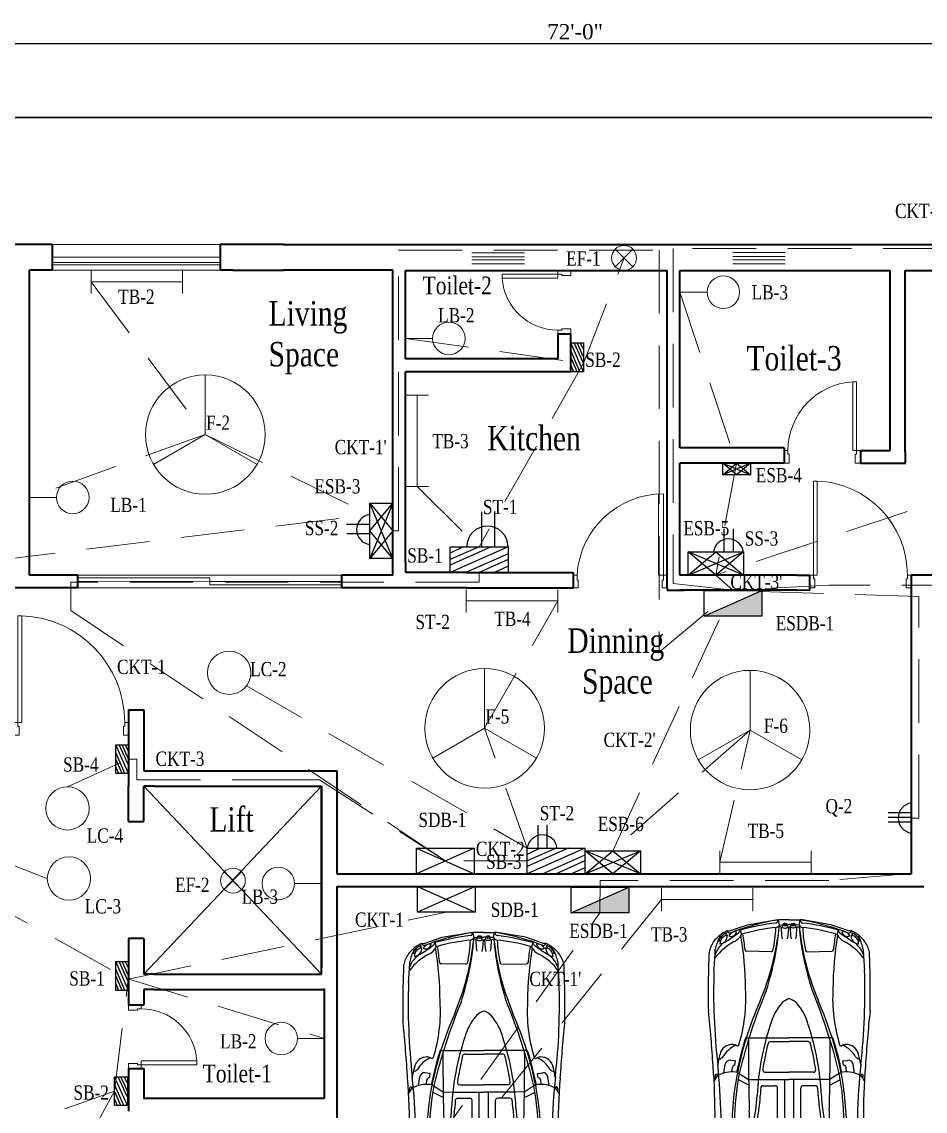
# Model space of a CAD drawing. Header units: inches. Extents: x -13742749 to 88736, y -40897 to 32194776.
# Drawn here: x 91.5 to 447, y 26277369.8 to 26277798.3 of the extents above; entities that cross this region are included whole.
import ezdxf

# ---------------------------------------------------------------- set-up
doc = ezdxf.new("R2010")
doc.units = ezdxf.units.IN
doc.header["$LTSCALE"] = 10
doc.header["$MEASUREMENT"] = 0
doc.linetypes.add('ACAD_ISO04W100', pattern=[30, 24, -3, 0, -3])
doc.linetypes.add('HIDDEN', pattern=[0.375, 0.25, -0.125])
doc.layers.get('0').update_dxf_attribs({"color": 123})
for name, color, linetype, lineweight in [('Column', 7, 'Continuous', 35), ('Conduit (Mine)', 230, 'HIDDEN', 13), ('Conduit Generator (mine)', 134, 'HIDDEN', 13), ('DIM', 4, 'Continuous', 0), ('DOOR', 41, 'Continuous', 9), ('Fan (mine)', 210, 'Continuous', 13), ('Light (mine)', 80, 'Continuous', 13), ('Text_My', 7, 'Continuous', 13), ('Text_SUBD', 7, 'Continuous', 13), ('VOID', 8, 'Continuous', 9), ('Wall', 7, 'Continuous', 35), ('WIN', 4, 'Continuous', 13), ('WIN-1', 8, 'Continuous', 13), ('WIN1', 8, 'Continuous', 9)]:
    doc.layers.add(name, color=color, linetype=linetype, lineweight=lineweight)
for name, color, linetype in [('line grapich', 10, 'Continuous'), ('Switchboard & Socket (Mine)', 4, 'Continuous'), ('Switchboard and Socket (mine)', 41, 'Continuous')]:
    doc.layers.add(name, color=color, linetype=linetype)
doc.layers.add('Site', color=7, linetype='ACAD_ISO04W100', lineweight=30, true_color=0x004961)
doc.layers.get('0').off()
doc.styles.get("Standard").update_dxf_attribs({"font": 'times.ttf', "width": 0.8})
doc.styles.add('STYLE3', font='times.ttf')
doc.dimstyles.new('1_8', dxfattribs={"dimtxt": 6, "dimasz": 4, "dimexe": 0.18, "dimexo": 0.0625, "dimgap": 0.125, "dimtad": 0, "dimdec": 4, "dimrnd": 0.125, "dimzin": 3, "dimdsep": 46, "dimlunit": 4, "dimtxsty": 'STYLE3', "dimblk": 'D', "dimcen": 4, "dimse1": 1, "dimse2": 1, "dimclrt": 7, "dimadec": 0, "dimazin": 0, "dimtfac": 1, "dimtdec": 4, "dimtix": 1, "dimtmove": 0, "dimatfit": 3, "dimldrblk": 'OPEN90', "dimfxl": 1, "dimtvp": 0.75, "dimtolj": 1, "dimtzin": 0, "dimarcsym": 0})

# ---------------------------------------------------------------- blocks, each defined once
blk = doc.blocks.new('D')
at = {"layer": 'DIM'}
for q in [(0, 1.125), (-1.125, 0), (1.125, 0), (0, -1.125)]:
    blk.add_line((0, 0), q, dxfattribs=at)
at = {"layer": 'DIM', "color": 6, "const_width": 0.375}
blk.add_lwpolyline([(-0.1875, 0, 1), (0.1875, 0, 1)], format="xyb", close=True, dxfattribs=at)
blk = doc.blocks.new('*D443')
at = {"layer": 'DIM', "color": 0, "linetype": 'ByBlock', "lineweight": -2}
blk.add_line((-118.79, 26277789.81), (737.21, 26277789.81), dxfattribs=at)
at = {"layer": 'DIM', "color": 0, "linetype": 'ByBlock', "lineweight": -2, "xscale": 4, "yscale": 4, "zscale": 4, "rotation": 180}
blk.add_blockref('D', (-122.79, 26277789.81), dxfattribs=at)
at = {"layer": 'DIM', "color": 0, "linetype": 'ByBlock', "lineweight": -2, "xscale": 4, "yscale": 4, "zscale": 4}
blk.add_blockref('D', (741.21, 26277789.81), dxfattribs=at)
at = {"layer": 'DIM', "color": 7, "linetype": 'ByBlock', "insert": (309.21, 26277794.4), "char_height": 6, "attachment_point": 5, "style": 'STYLE3'}
blk.add_mtext('\\A1;72\'-0"', dxfattribs=at)
blk = doc.blocks.new('_Open90')
at = {"layer": 'DIM', "color": 0, "lineweight": -2}
for p, q in [((0, 0), (-1, 0)), ((-0.5, 0.5), (0, 0)), ((0, 0), (-0.5, -0.5))]:
    blk.add_line(p, q, dxfattribs=at)
blk = doc.blocks.new('D-30')
for points in [[(5, 30), (0, 30), (0, 28), (3.5, 28), (3.5, 28.5), (5, 28.5)], [(5, 0), (0, 0), (0, 2), (3.5, 2), (3.5, 1.5), (5, 1.5)], [(31.97, 1.5), (31.97, 3), (5, 3), (5, 1.5)]]:
    blk.add_lwpolyline(points, close=True)
blk.add_arc((4.99, 1.48), 27.02, 3.2261, 89.9826)
blk = doc.blocks.new('D-40')
for points in [[(-5, 0), (0, 0), (0, -2), (-3.5, -2), (-3.5, -1.5), (-5, -1.5)], [(-41.97, -1.5), (-41.97, -3), (-5, -3), (-5, -1.5)], [(-5, -40), (0, -40), (0, -38), (-3.5, -38), (-3.5, -38.5), (-5, -38.5)]]:
    blk.add_lwpolyline(points, close=True)
blk.add_arc((-5, -1.5), 37, 182.3234, 270)
blk = doc.blocks.new('D-S')
at = {"layer": 'DOOR', "linetype": 'Continuous'}
for p, q in [((1.5, 5), (1.5, 37)), ((3.5, 36.93), (3.5, 5)), ((3.5, 5), (1.5, 5))]:
    blk.add_line(p, q, dxfattribs=at)
at = {"layer": 'DOOR'}
for points in [[(2, 3), (2, 0), (0, 0), (0, 5), (1.5, 5), (1.5, 3)], [(35, 3), (35, 0), (37, 0), (37, 5), (35.5, 5), (35.5, 3)]]:
    blk.add_lwpolyline(points, close=True, dxfattribs=at)
blk.add_arc((1.46, 2.89), 34.11, 3.5436, 89.9278, dxfattribs=at)
blk = doc.blocks.new('D-25')
for points in [[(5, 25), (0, 25), (0, 23), (3.5, 23), (3.5, 23.5), (5, 23.5)], [(5, 0), (0, 0), (0, 2), (3.5, 2), (3.5, 1.5), (5, 1.5)], [(26.95, 1.5), (26.95, 3), (5, 3), (5, 1.5)]]:
    blk.add_lwpolyline(points, close=True)
blk.add_arc((5, 1.5), 22, 3.9096, 90)
blk = doc.blocks.new('D-45')
for points in [[(-1.5, 46.97), (-3, 46.97), (-3, 5), (-1.5, 5)], [(-45, 5), (-45, 0), (-43, 0), (-43, 3.5), (-43.5, 3.5), (-43.5, 5)], [(0, 5), (0, 0), (-2, 0), (-2, 3.5), (-1.5, 3.5), (-1.5, 5)]]:
    blk.add_lwpolyline(points, close=True)
blk.add_arc((-1.5, 5), 42, 92.0467, 180)
blk = doc.blocks.new('Bulb')
at = {"layer": 'Light (mine)', "linetype": 'Continuous'}
blk.add_line((-9.96, -5.31), (-20.64, -5.31), dxfattribs=at)
blk.add_circle((-3.57, -5.31), 6.4, dxfattribs=at)
blk = doc.blocks.new('Tube Light')
at = {"layer": 'Light (mine)', "linetype": 'Continuous'}
for p, q in [((-36, 4.54), (-36, -4.54)), ((0, 4.54), (0, -4.54)), ((0, 0), (-36, 0))]:
    blk.add_line(p, q, dxfattribs=at)
blk = doc.blocks.new('Ceiling light')
at = {"layer": 'Light (mine)', "linetype": 'ByBlock'}
blk.add_circle((0, 8.53), 8.53, dxfattribs=at)
blk = doc.blocks.new('Ceiling Fan Small')
at = {"layer": 'Fan (mine)', "linetype": 'ByBlock', "ltscale": 10}
for p in [(7040.4, -35394.14), (7020.04, -35429.39), (7060.75, -35429.39)]:
    blk.add_line(p, (7040.4, -35417.64), dxfattribs=at)
blk.add_circle((7040.4, -35417.64), 23.5, dxfattribs=at)
blk.add_circle((7040.4, -35417.64), 23.5, dxfattribs=at)
blk.add_circle((7040.4, -35417.64), 23.5, dxfattribs=at)
blk = doc.blocks.new('Exhaust_Fan_new')
at = {"layer": 'Fan (mine)', "linetype": 'ByBlock', "ltscale": 10}
for p, q in [((-3.46, 3.46), (3.46, -3.46)), ((3.46, 3.46), (-3.46, -3.46))]:
    blk.add_line(p, q, dxfattribs=at)
blk.add_circle((0, 0), 4.9, dxfattribs=at)
blk = doc.blocks.new('2 Pin')
at = {"layer": 'Switchboard and Socket (mine)', "linetype": 'Continuous', "ltscale": 10}
for p, q in [((-7.33, 0), (-7.33, 18.1)), ((0, 0), (0, 18.2)), ((-15.79, 0), (7.81, 0))]:
    blk.add_line(p, q, dxfattribs=at)
blk.add_arc((-3.99, -1.56), 11.9, 7.53177, 172.46823, dxfattribs=at)
blk = doc.blocks.new('switch board')
at = {"layer": 'Switchboard and Socket (mine)', "linetype": 'Continuous'}
for p, q in [((-16.63, -10.09), (6.09, 0)), ((-16.63, -5.05), (-5.27, 0)), ((-16.63, -7.26), (0, 0)), ((-16.63, -2.38), (-11.29, 0)), ((-10.02, -10.09), (6.09, -2.84)), ((-5.27, -10.09), (6.09, -5.05)), ((0.97, -10.09), (6.09, -7.56))]:
    blk.add_line(p, q, dxfattribs=at)
blk.add_lwpolyline([(-16.63, 0), (6.09, 0), (6.09, -10.09), (-16.63, -10.09)], close=True, dxfattribs=at)
blk = doc.blocks.new('Emergency')
at = {"layer": 'Switchboard and Socket (mine)', "linetype": 'Continuous', "ltscale": 10}
for p, q in [((-10.9, 0), (0, 9.07)), ((0, 0), (-10.9, 9.07)), ((-10.9, 0), (10.9, 9.07)), ((10.9, 0), (-10.9, 9.07)), ((0, 9.07), (10.9, 0)), ((10.9, 9.07), (0, 0))]:
    blk.add_line(p, q, dxfattribs=at)
blk.add_lwpolyline([(-10.9, 9.07), (10.9, 9.07), (10.9, 0), (-10.9, 0)], close=True, dxfattribs=at)
blk = doc.blocks.new('Car BT')
at = {"layer": 'line grapich'}
h = blk.add_hatch(color=256, dxfattribs=at)
h.paths.add_polyline_path([(-156.3, 91.8, 0.56433), (-156, 90.1, 0.262145), (-126.2, 93.9, 0.56433), (-126.3, 95.6, 0.295)])
h.paths.add_polyline_path([(-146.6, 96.1, 0.068588), (-148.8, 95.5, -0.2261), (-148.8, 90.1, -0.704878), (-148.7, 95.3, 0.010276), (-148.8, 95.5, -0.080407), (-146.2, 96.1, 0.002026)], flags=16)
h.paths.add_polyline_path([(-161.3, 80, 0.617464), (-161.1, 78.2, 0.229508), (-130.5, 80.6, 0.617464), (-130.6, 82.3, 0.243521)])
h.paths.add_polyline_path([(-152.4, 83.4, 0.068588), (-154.6, 82.9, -0.2261), (-154.5, 77.4, -0.704878), (-154.4, 82.7, 0.010276), (-154.6, 82.9, -0.080407), (-152, 83.5, 0.002026)], flags=16)
h = blk.add_hatch(color=256, dxfattribs=at)
h.paths.add_polyline_path([(-126.3, -64.7, 0.56433), (-126.2, -63, 0.262145), (-156, -59.2, 0.56433), (-156.3, -60.9, 0.294999)])
h.paths.add_polyline_path([(-146.2, -65.2, -0.080407), (-148.8, -64.6, 0.010276), (-148.7, -64.3, -0.704878), (-148.8, -59.1, -0.2261), (-148.8, -64.6, 0.068588), (-146.6, -65.1, 0.002026)], flags=16)
h.paths.add_polyline_path([(-130.6, -51.4, 0.617463), (-130.5, -49.6, 0.229508), (-161.1, -47.3, 0.617464), (-161.3, -49.1, 0.243521)])
h.paths.add_polyline_path([(-152, -52.5, -0.080407), (-154.6, -52, 0.010276), (-154.4, -51.7, -0.704878), (-154.5, -46.5, -0.2261), (-154.6, -52, 0.068588), (-152.4, -52.5, 0.002026)], flags=16)
for p, q in [((-68.4, 112.2), (-59.3, 105.4)), ((-51.2, 107.6), (-53.1, 111.9)), ((-137.9, 91.1), (-137.8, 96.1)), ((68, 102.9), (68.4, 104.3)), ((69.8, 97.8), (80.9, 96.1)), ((-143.6, 78.5), (-143.5, 83.5)), ((71.3, 87.7), (77, 87.1)), ((80, 84), (79.5, 85.2)), ((80.2, 83.8), (84.8, 83)), ((85.2, 83.2), (85.9, 89.5)), ((114.1, 69.2), (114.1, 15.5)), ((222.6, 38), (223.2, 69.2)), ((249.8, 77.1), (244.3, 75.6)), ((245.1, 73.7), (244.3, 75.6)), ((-147.8, 57.1), (-142.2, 57)), ((-142.9, 65.9), (-139.2, 63.3)), ((-137.7, 65.4), (-133.4, 68.5)), ((-149.2, 54.5), (-144.3, 53.2)), ((-0.9, 54.4), (-0.9, 33.1)), ((54, 48.4), (54, 33.1)), ((70.9, 45.8), (70.9, 15.5)), ((2.1, 30.1), (51, 30.1)), ((109.5, 39.2), (109.5, 15.5)), ((256.1, 27.8), (262.6, 29.2)), ((256.1, 27.8), (256.4, 23.1)), ((262.6, 15.5), (262.6, 29.2)), ((-110.1, 19.3), (-107.2, 21.2)), ((-97.1, 15.5), (-97.6, 17.1)), ((-97.1, 15.5), (-97.6, 13.9)), ((-17.8, 21.2), (61.6, 21.2)), ((70.9, -14.9), (70.9, 15.5)), ((109.5, -8.3), (109.5, 15.5)), ((114.1, -38.2), (114.1, 15.5)), ((253.4, 17.4), (253.5, 15.5)), ((253.4, 13.5), (253.5, 15.5)), ((256.1, 23.2), (257.8, 23.1)), ((256.1, 18.1), (257.7, 18.3)), ((256.7, 18.2), (256.9, 15.5)), ((256.7, 12.7), (256.9, 15.5)), ((262.6, 15.5), (262.6, 1.8)), ((-110.1, 11.6), (-107.2, 9.7)), ((-17.8, 9.7), (61.6, 9.7)), ((2.1, 0.9), (51, 0.9)), ((256.1, 12.8), (257.7, 12.6)), ((256.1, 7.8), (257.8, 7.9)), ((256.1, 3.1), (256.4, 7.8)), ((256.1, 3.1), (262.6, 1.8)), ((-0.9, -23.4), (-0.9, -2.1)), ((54, -17.4), (54, -2.1)), ((222.6, -7.1), (223.2, -38.2)), ((-149.2, -23.6), (-144.3, -22.2)), ((-147.8, -26.2), (-142.2, -26.1)), ((-142.9, -34.9), (-139.2, -32.3)), ((-137.7, -34.4), (-133.4, -37.6)), ((-143.6, -47.6), (-143.5, -52.5)), ((80, -53.1), (79.5, -54.2)), ((80.2, -52.9), (84.8, -52)), ((85.2, -52.3), (85.9, -58.5)), ((245.1, -42.8), (244.3, -44.7)), ((249.8, -46.1), (244.3, -44.7)), ((-137.9, -60.2), (-137.8, -65.2)), ((69.8, -66.9), (80.9, -65.2)), ((71.3, -56.7), (77, -56.2)), ((-68.4, -81.3), (-59.3, -74.5)), ((-51.2, -76.7), (-53.1, -80.9)), ((68, -72), (68.4, -73.4))]:
    blk.add_line(p, q, dxfattribs=at)
for points in [[(63, 108.4), (65.4, 108.6), (66.5, 108.5), (67.1, 108.4), (67.7, 108.2), (68, 108), (68.2, 107.6), (68.3, 107.3), (68.3, 107), (68.3, 106.7), (68.2, 106.4), (68, 106.3), (67.7, 106.2), (66.3, 106.2)], [(248.9, 93.8), (248.9, 90.5), (256.6, 67.9), (262.7, 32.3), (262.6, 29.2)], [(54.8, 66.5), (61.7, 80.2)], [(253.1, 25.2), (253.9, 25.9), (254.1, 28), (254.9, 28.8)], [(-119.7, 15.5), (-119.7, 20.1), (-115.2, 20.1), (-115.2, 15.5)], [(-119.7, 15.5), (-119.7, 10.9), (-115.2, 10.9), (-115.2, 15.5)], [(253.3, 24.1), (256.2, 23.4)], [(253.4, 17.4), (256.3, 17.9)], [(248.9, -62.8), (248.9, -59.6), (256.6, -37), (262.7, -1.4), (262.6, 1.8)], [(253.1, 5.7), (253.9, 5), (254.1, 2.9), (254.9, 2.1)], [(253.3, 6.9), (256.2, 7.5)], [(253.4, 13.5), (256.3, 13.1)], [(54.8, -35.6), (61.7, -49.2)], [(63, -77.5), (65.4, -77.6), (66.5, -77.6), (67.1, -77.5), (67.7, -77.3), (68, -77), (68.2, -76.7), (68.3, -76.4), (68.3, -76), (68.3, -75.8), (68.2, -75.5), (68, -75.4), (67.7, -75.3), (66.3, -75.3)]]:
    blk.add_lwpolyline(points, dxfattribs=at)
for points in [[(-54.1, 80.8), (-51.4, 79.3, -0.27334), (-49.8, 76.7), (-49.8, 75.8)], [(70.7, 80.7), (69.4, 78.5), (62.1, 67.1, 0.141454), (61.8, 66.1), (61.7, 52.7), (61.6, 15.5)], [(70.7, -49.8), (69.4, -47.5), (62.1, -36.2, -0.141454), (61.8, -35.1), (61.7, -21.8), (61.6, 15.5)], [(239, 23.8), (243.2, 24.7), (253.1, 25.2), (253.3, 24.1), (252.7, 22.7, 0.053181), (252.6, 22.3), (252.4, 21.1, 0.093478), (252.4, 20.3), (252.6, 19.1, 0.080567), (252.8, 18.5), (253.4, 17.4), (253.2, 16.4), (242.7, 17.2), (238.8, 18)], [(239, 7.1), (243.2, 6.2), (253.1, 5.7), (253.3, 6.9), (252.7, 8.2, -0.053181), (252.6, 8.6), (252.4, 9.9, -0.093478), (252.4, 10.6), (252.6, 11.8, -0.080567), (252.8, 12.4), (253.4, 13.5), (253.2, 14.5), (242.7, 13.7), (238.8, 12.9)], [(-54.1, -49.9), (-51.4, -48.4, 0.27334), (-49.8, -45.8), (-49.8, -44.9)]]:
    blk.add_lwpolyline(points, format="xyb", dxfattribs=at)
for centre, radius, start, end in [((-76.2, 123), 10.3, 136.9423, 245.374), ((-74.7, 121.2), 12.6, 80.3014, 135.6546), ((-114.9, 139), 42.7, 323.75, 352.861), ((-121, 64.2), 48.6, 91.1941, 172.2679), ((-89.4, 668.7), 556.8, 266.6371, 270.2662), ((-132.8, 120), 46.7, 333.8872, 0.5684), ((-132.3, 114.8), 50.3, 340.9076, 359.7813), ((-89.4, 668.7), 556.8, 270.7543, 272.9449), ((15.6, 916.2), 807.3, 264.5728, 274.5046), ((-38.9, 177.3), 70.7, 252.3368, 270.5309), ((-25.2, 165.7), 59, 246.7635, 264.2678), ((49.5, 84.9), 27.1, 45.7251, 68.4384), ((-12.8, 1626.1), 1517.5, 273.4675, 276.0993), ((172, -692.4), 803.1, 88.0204, 96.5155), ((148.6, 115.3), 2, 91.058, 96.0993), ((171.1, -1103.7), 1221.2, 87.6019, 91.058), ((244.5, 588.6), 480.4, 264.6455, 267.77), ((212.9, 76.4), 41, 56.7774, 76.904), ((205.9, 73.5), 47.5, 25.2489, 51.6396), ((-122.4, 36.9), 71.7, 113.1465, 129.616), ((-79.6, 15.1), 115.9, 135.1917, 135.2871), ((-105, -47.1), 154.7, 86.4969, 111.5613), ((-138.4, 70.5), 27.8, 64.2845, 130.0286), ((-145.7, 87.8), 8.3, 87.4766, 111.9785), ((-151.2, 93.1), 5.48, 317.6824, 33.1047), ((-142.3, 48.1), 48.1, 79.2595, 95.1691), ((-118.4, -369), 476.9, 86.3439, 87.2604), ((-86.9, 104), 6.05, 229.1295, 290.8377), ((-118.4, -369), 476.9, 81.6618, 85.7057), ((-61.1, 103), 3, 29.429, 53.0308), ((-82.1, 91.2), 27.1, 344.6427, 29.429), ((-0.1, 850.9), 749.7, 266.2412, 276.1948), ((33.5, 87.4), 37.8, 348.7806, 24.1381), ((71.9, 35.9), 70.1, 72.2662, 83.4059), ((80, 90.2), 6, 353.0351, 81.3257), ((95.2, 104.6), 7.51, 183.6769, 228.9351), ((73.3, 68.9), 34.5, 23.6442, 60.5762), ((90.3, 87.3), 15.6, 357.4438, 79.0845), ((168.6, 48.8), 75.9, 28.1891, 52.6376), ((208.5, 79.2), 31.5, 33.6404, 70.3036), ((213.5, 48.3), 61.5, 64.4803, 78.4628), ((242.8, 103.9), 10.5, 186.7829, 272.9491), ((232.8, 92.1), 10.6, 7.1966, 92.5355), ((360.2, 169.7), 145.2, 210.2145, 218.4961), ((249.5, 107.8), 13.9, 194.8014, 205.9762), ((231.3, 89.2), 15.8, 18.9333, 72.4174), ((238.1, 100.1), 4.19, 7.492, 62.3581), ((29.5, -26.5), 230.7, 149.2713, 169.5075), ((-166.2, 89.8), 3, 129.616, 149.2713), ((-143.7, 51.6), 33.4, 66.9551, 121.7003), ((-155.7, 91.1), 1, 130.0286, 247.778), ((-153.5, 80), 2.77, 109.3274, 250.044), ((-144.4, 118.6), 30.7, 247.778, 306.5351), ((-151.5, 75.2), 8.3, 87.4766, 111.9785), ((-160.2, 80.1), 6.34, 333.067, 26.3439), ((-157, 80.4), 5.48, 317.6824, 33.1047), ((-148, 35.5), 48.1, 79.2595, 95.1691), ((-147.8, 92.7), 2.77, 109.3274, 250.044), ((-154.5, 92.7), 6.34, 333.067, 26.3439), ((-143.3, 107.7), 18.8, 252.7169, 272.7823), ((-110, -50.5), 144.4, 99.2828, 104.5607), ((-139.2, 81.8), 1, 32.5, 79.2595), ((-140.5, 81), 2.55, 334.9739, 32.5), ((-133.5, 94.4), 1, 32.5, 79.2595), ((-133.4, 92.9), 1, 279.2828, 334.9739), ((-134.8, 93.6), 2.55, 334.9739, 32.5), ((-131, 81.4), 1, 300.1797, 66.9551), ((-126.8, 94.7), 1, 306.5351, 64.2845), ((-8.7, -208.4), 296.1, 91.8701, 105.1336), ((-59.7, 79.8), 5.77, 9.8118, 48.7716), ((2.7, -286.3), 370.8, 79.6371, 98.4525), ((-1260.2, -3011.3), 3326.6, 67.9903, 68.4301), ((-4.8, -320.6), 408.5, 80.3059, 91.9122), ((76.7, 84.1), 3, 21.0389, 84.2284), ((80.3, 84.1), 0.3, 201.0389, 259.3906), ((84.9, 83.3), 0.3, 259.3906, 353.0351), ((92.4, 88), 13.5, 331.9144, 353.9506), ((254.5, 94.3), 21.4, 207.0079, 241.4645), ((249.1, 88.7), 7.11, 154.814, 259.848), ((249.5, 107.8), 13.9, 240.878, 256.5493), ((238.1, 83), 9.87, 352.4443, 62.2177), ((250.9, 89.3), 4.87, 114.1818, 172.0085), ((-35.9, -19.3), 302.5, 9.2136, 21.1771), ((-32.1, -2.9), 155.6, 151.7525, 173.2136), ((-146.1, 300.3), 230.7, 264.2462, 285.0812), ((-160.7, 79.2), 1, 121.7003, 248.4757), ((-148.2, 111), 35.2, 248.4757, 300.1797), ((340.3, -206.1), 554.5, 150.1832, 154.6415), ((-149, 95.1), 18.8, 252.7169, 272.7823), ((-115.7, -63.2), 144.4, 99.2828, 104.5607), ((-139.1, 80.3), 1, 279.2828, 334.9739), ((-129.9, 63.7), 6, 93.23, 126.5033), ((-148, 298.9), 229.9, 274.4461, 285.6375), ((-39.8, 7.6), 73.9, 99.3405, 168.7139), ((-32.4, 17.4), 63.1, 114.5192, 181.7929), ((-45, 35.8), 38.1, 100.7774, 148.8457), ((-49.1, 28.8), 47, 66.1813, 101.622), ((-54.4, 20.7), 52.6, 64.4064, 87.5792), ((52.7, 276.6), 220.9, 247.9789, 267.1712), ((16.5, 130.5), 65, 242.529, 275.4231), ((-15.4, -345.3), 434.6, 66.0892, 79.4694), ((-95, -605.2), 703.1, 67.4464, 76.4782), ((-15.4, -345.3), 435.6, 72.8953, 78.5767), ((106.1, 80.7), 2, 151.9144, 252.7608), ((163.3, 264.9), 194.8, 252.7608, 273.6466), ((112.1, 69.2), 2, 0, 72.8953), ((173.8, 486.5), 416, 270.2558, 279.5943), ((225.2, 69.1), 2, 95.9565, 179.0531), ((182.8, 475), 406.1, 275.9565, 278.8242), ((11.6, 7.5), 242.7, 5.7149, 15.8453), ((251, 82.2), 5.27, 212.6108, 256.3255), ((-69.9, -10.2), 331.4, 7.3561, 15.2589), ((-237, 106.5), 106.9, 315.3608, 336.4415), ((-135.3, 62.2), 4, 126.5033, 156.4415), ((-17.6, 14.1), 72.9, 145.3745, 178.9006), ((52.7, 276.6), 224.9, 247.9789, 253.192), ((85, 15.2), 107.7, 154.6551, 179.8479), ((70.7, 21), 88.5, 151.025, 183.5587), ((2.1, 54.4), 3, 77.1904, 180), ((52.7, 276.6), 224.9, 257.1904, 267.1712), ((102, -2902.6), 2969.5, 89.8138, 91.5325), ((26.3, -273.8), 330.1, 71.6478, 87.3233), ((-267.8, 421.3), 404.3, 281.7998, 290.375), ((26.3, -273.8), 326.1, 85.6202, 87.3233), ((51, 48.4), 3, 0, 85.6202), ((73.9, 45.8), 3, 81.5395, 180), ((26.3, -273.8), 326.1, 75.6329, 81.5395), ((106.5, 39.2), 3, 0, 75.6329), ((288.4, 355.1), 328.8, 247.1574, 264.0153), ((283.3, 375.3), 348.5, 251.8312, 265.1926), ((2.1, 33.1), 3, 180, 270), ((51, 33.1), 3, 270, 0), ((113.5, -25.4), 67, 48.2145, 75.5066), ((224.6, 38), 2, 179.0531, 257.2624), ((258, 185.7), 153.4, 257.2624, 268.1378), ((260, 33.7), 7.05, 191.2487, 237.2167), ((263.3, 34), 4.85, 200.4402, 261.9436), ((29.5, 57.5), 230.7, 190.4925, 210.7287), ((-32.1, 33.9), 155.6, 186.7864, 208.2475), ((-130.8, 15.5), 2, 122.509, 237.491), ((-114.8, -9.6), 31.7, 76.0402, 122.509), ((-114.8, 40.5), 31.7, 237.491, 283.9598), ((-106.8, 15.7), 4.94, 131.807, 182.3465), ((-106.8, 15.3), 4.94, 177.6535, 228.193), ((-110.1, 15.5), 1.02, 141.4113, 218.5887), ((-133.4, 53.1), 43.3, 301.3486, 311.2234), ((-133.4, -22.1), 43.3, 48.7766, 58.6514), ((-114.8, -9.6), 31.7, 57.1596, 71.6703), ((-114.8, 40.5), 31.7, 288.3297, 302.8404), ((-32.4, 13.5), 63.1, 178.2071, 245.4808), ((-17.6, 16.9), 72.9, 181.0994, 214.6255), ((85, 15.8), 107.7, 180.1521, 205.3449), ((70.7, 10), 88.5, 176.4413, 208.975), ((139.3, 7.4), 25.6, 18.3977, 42.3356), ((139.3, 23.5), 25.6, 317.6644, 341.6023), ((261.6, 20.6), 6.1, 152.7816, 207.2184), ((263.3, 20.5), 6.1, 155.5418, 201.5865), ((248.6, 20.9), 9.41, 343.882, 13.2463), ((-267.8, -390.4), 404.3, 69.625, 78.2002), ((-39.8, 23.4), 73.9, 191.2861, 260.6595), ((2.1, -2.1), 3, 90, 180), ((51, -2.1), 3, 0, 90), ((113.5, 56.3), 67, 284.4934, 311.7855), ((288.4, -324.2), 328.8, 95.9847, 112.8426), ((283.3, -344.3), 348.5, 94.8074, 108.1688), ((-35.9, 50.2), 302.5, 338.8229, 350.7864), ((260, -2.8), 7.05, 122.7833, 168.7513), ((261.6, 10.3), 6.1, 152.7816, 207.2184), ((263.3, 10.4), 6.1, 158.4135, 204.4582), ((248.6, 10), 9.41, 346.7537, 16.118), ((263.3, -3), 4.85, 98.0564, 159.5598), ((-237, -75.6), 106.9, 23.5585, 44.6392), ((340.3, 237), 554.5, 205.3585, 209.8168), ((26.3, 304.7), 330.1, 272.6767, 288.3522), ((-95, 636.1), 703.1, 283.5218, 292.5536), ((26.3, 304.7), 326.1, 278.4605, 284.3671), ((106.5, -8.3), 3, 284.3671, 0), ((224.6, -7.1), 2, 102.7376, 180.9469), ((258, -154.8), 153.4, 91.8622, 102.7376), ((11.6, 23.5), 242.7, 344.1547, 354.2851), ((-69.9, 41.1), 331.4, 344.7411, 352.6439), ((-45, -4.9), 38.1, 211.1543, 259.2226), ((52.7, -245.7), 220.9, 92.8288, 112.0211), ((2.1, -23.4), 3, 180, 282.8096), ((52.7, -245.7), 224.9, 92.8288, 102.8096), ((26.3, 304.7), 326.1, 272.6767, 274.3798), ((51, -17.4), 3, 274.3798, 0), ((-15.4, 376.2), 434.6, 280.5306, 293.9108), ((73.9, -14.9), 3, 180, 278.4605), ((-146.1, -269.3), 230.7, 74.9188, 95.7538), ((-121, -33.3), 48.6, 187.7321, 268.8059), ((-135.3, -31.2), 4, 203.5585, 233.4967), ((-129.9, -32.8), 6, 233.4967, 266.77), ((-148, -268), 229.9, 74.3625, 85.5539), ((-49.1, 2.1), 47, 258.378, 293.8187), ((-54.4, 10.2), 52.6, 272.4208, 295.5936), ((52.7, -245.7), 224.9, 106.808, 112.0211), ((16.5, -99.6), 65, 84.5769, 117.471), ((102, 2933.5), 2969.5, 268.4675, 270.1862), ((-15.4, 376.2), 435.6, 281.4233, 287.1047), ((163.3, -234), 194.8, 86.3534, 107.2392), ((112.1, -38.2), 2, 287.1047, 0), ((173.8, -455.6), 416, 80.4057, 89.7442), ((225.2, -38.2), 2, 180.9469, 264.0435), ((182.8, -444.1), 406.1, 81.1758, 84.0435), ((-160.7, -48.2), 1, 111.5243, 238.2997), ((-143.7, -20.6), 33.4, 238.2997, 293.0449), ((-148.2, -80.1), 35.2, 59.8203, 111.5243), ((-153.5, -49.1), 2.77, 109.956, 250.6726), ((-149, -64.2), 18.8, 87.2177, 107.2831), ((-160.2, -49.1), 6.34, 333.6561, 26.933), ((-151.5, -44.3), 8.3, 248.0215, 272.5234), ((-157, -49.5), 5.48, 326.8953, 42.3176), ((-148, -4.6), 48.1, 264.8309, 280.7405), ((-115.7, 94.1), 144.4, 255.4393, 260.7172), ((-139.2, -50.9), 1, 280.7405, 327.5), ((-139.1, -49.4), 1, 25.0261, 80.7172), ((-140.5, -50), 2.55, 327.5, 25.0261), ((-131, -50.5), 1, 293.0449, 59.8203), ((-8.7, 239.3), 296.1, 254.8664, 268.1299), ((-82.1, -60.2), 27.1, 330.571, 15.3573), ((-59.7, -48.9), 5.77, 311.2284, 350.1882), ((2.7, 317.2), 370.8, 261.5475, 280.3629), ((-1260.2, 3042.2), 3326.6, 291.5699, 292.0097), ((-4.8, 351.6), 408.5, 268.0878, 279.6941), ((33.5, -56.5), 37.8, 335.8619, 11.2194), ((76.7, -53.2), 3, 275.7716, 338.9611), ((80.3, -53.2), 0.3, 100.6094, 158.9611), ((84.9, -52.3), 0.3, 6.9649, 100.6094), ((73.3, -38), 34.5, 299.4238, 336.3558), ((106.1, -49.8), 2, 107.2392, 208.0856), ((92.4, -57.1), 13.5, 6.0494, 28.0856), ((168.6, -17.9), 75.9, 307.3624, 331.8109), ((360.2, -138.8), 145.2, 141.5039, 149.7855), ((254.5, -63.4), 21.4, 118.5355, 152.9921), ((249.1, -57.8), 7.11, 100.152, 205.186), ((238.1, -52.1), 9.87, 297.7823, 7.5557), ((251, -51.2), 5.27, 103.6745, 147.3892), ((-166.2, -58.9), 3, 210.7287, 230.384), ((-122.4, -5.9), 71.7, 230.384, 246.8535), ((-79.6, 15.9), 115.9, 224.7129, 224.8083), ((-105, 78), 154.7, 248.4387, 273.5031), ((-155.7, -60.1), 1, 112.222, 229.9714), ((-138.4, -39.6), 27.8, 229.9714, 295.7155), ((-144.4, -87.6), 30.7, 53.4649, 112.222), ((-147.8, -61.7), 2.77, 109.956, 250.6726), ((-143.3, -76.8), 18.8, 87.2177, 107.2831), ((-154.5, -61.8), 6.34, 333.6561, 26.933), ((-145.7, -56.9), 8.3, 248.0215, 272.5234), ((-151.2, -62.1), 5.48, 326.8953, 42.3176), ((-142.3, -17.2), 48.1, 264.8309, 280.7405), ((-110, 81.5), 144.4, 255.4393, 260.7172), ((-133.4, -62), 1, 25.0261, 80.7172), ((-133.5, -63.5), 1, 280.7405, 327.5), ((-134.8, -62.7), 2.55, 327.5, 25.0261), ((-126.8, -63.8), 1, 295.7155, 53.4649), ((-86.9, -73), 6.05, 69.1623, 130.8705), ((-132.8, -89), 46.7, 359.4316, 26.1128), ((-132.3, -83.8), 50.3, 0.2187, 19.0924), ((80, -59.2), 6, 278.6743, 6.9649), ((95.2, -73.7), 7.51, 131.0649, 176.3231), ((90.3, -56.4), 15.6, 280.9155, 2.5562), ((208.5, -48.2), 31.5, 289.6964, 326.3596), ((242.8, -72.9), 10.5, 87.0509, 173.2171), ((232.8, -61.1), 10.6, 267.4645, 352.8034), ((205.9, -42.6), 47.5, 308.3604, 334.7511), ((231.3, -58.3), 15.8, 287.5826, 341.0667), ((249.5, -76.9), 13.9, 103.4507, 119.122), ((250.9, -58.4), 4.87, 187.9915, 245.8182), ((-89.4, -637.7), 556.8, 89.7338, 93.3629), ((-118.4, 399.9), 476.9, 272.7396, 273.6561), ((-118.4, 399.9), 476.9, 274.2943, 278.3382), ((-89.4, -637.7), 556.8, 87.0551, 89.2457), ((15.6, -885.3), 807.3, 85.4954, 95.4272), ((-38.9, -146.3), 70.7, 89.4691, 107.6632), ((-61.1, -72.1), 3, 306.9692, 330.571), ((-0.1, -820), 749.7, 83.8052, 93.7588), ((-25.2, -134.8), 59, 95.7322, 113.2365), ((49.5, -54), 27.1, 291.5616, 314.2749), ((-12.8, -1595.2), 1517.5, 83.9007, 86.5325), ((71.9, -4.9), 70.1, 276.5941, 287.7338), ((172, 723.3), 803.1, 263.4845, 271.9796), ((244.5, -557.6), 480.4, 92.23, 95.3545), ((212.9, -45.5), 41, 283.096, 303.2226), ((213.5, -17.4), 61.5, 281.5372, 295.5197), ((249.5, -76.9), 13.9, 154.0238, 165.1986), ((238.1, -69.2), 4.19, 297.6419, 352.508), ((-76.2, -92.1), 10.3, 114.626, 223.0577), ((-114.9, -108), 42.7, 7.139, 36.25), ((148.6, -84.3), 2, 263.9007, 268.942), ((148.6, -84.3), 2, 263.9007, 268.942), ((171.1, 1134.6), 1221.2, 268.942, 272.3981), ((-74.7, -90.3), 12.6, 224.3454, 279.6986)]:
    blk.add_arc(centre, radius, start, end, dxfattribs=at)
blk = doc.blocks.new('Main Distribution Board')
at = {"layer": 'Switchboard and Socket (mine)', "linetype": 'ByBlock'}
for p, q in [((-11.36, 0), (11.36, -10.09)), ((11.36, 0), (-11.36, -10.09))]:
    blk.add_line(p, q, dxfattribs=at)
blk.add_lwpolyline([(-11.36, 0), (11.36, 0), (11.36, -10.09), (-11.36, -10.09)], close=True, dxfattribs=at)
blk = doc.blocks.new('Emergency Sub Distribution Board')
at = {"layer": 'Switchboard & Socket (Mine)', "ltscale": 10}
blk.add_hatch(color=256, dxfattribs=at).paths.add_polyline_path([(22.73, -10.09), (22.73, 0), (0, -10.09)])
blk.add_line((0, -10.09), (22.73, 0), dxfattribs=at)
at = {"layer": 'Switchboard & Socket (Mine)', "linetype": 'Continuous'}
blk.add_lwpolyline([(0, 0), (22.73, 0), (22.73, -10.09), (0, -10.09)], close=True, dxfattribs=at)
blk = doc.blocks.new('3- Pic')
at = {"layer": 'Switchboard and Socket (mine)', "linetype": 'ByBlock'}
blk.add_blockref('2 Pin', (7.33, 0), dxfattribs=at)
blk = doc.blocks.new('3- Pin')
at = {"layer": 'Switchboard and Socket (mine)', "linetype": 'Continuous', "ltscale": 10}
blk.add_line((-10.27, -3.47), (-10.27, 14.63), dxfattribs=at)
at = {"layer": 'Switchboard and Socket (mine)', "linetype": 'Continuous'}
blk.add_blockref('3- Pic', (-14.13, -3.47), dxfattribs=at)

msp = doc.modelspace()

# ---------------------------------------------------------------- linework, layer by layer
at = {"layer": 'Column', "linetype": 'ByBlock'}
for p, q in [((209.46801, 26277423.6739), (209.46801, 26277497.6739)), ((209.46801, 26277497.6739), (209.46801, 26277426.1739)), ((215.46801, 26277497.6739), (215.46801, 26277463.1739)), ((215.46801, 26277458.1739), (215.46801, 26277426.1739))]:
    msp.add_line(p, q, dxfattribs=at)
for points in [[(194.46801, 26277710.68559), (174.46801, 26277710.68559)], [(174.46801, 26277700.68559), (194.46801, 26277700.68559)]]:
    msp.add_lwpolyline(points, dxfattribs=at)
at = {"layer": 'Conduit (Mine)', "linetype": 'HIDDEN', "ltscale": 10}
for p, q in [((312.51387, 26277663.99404), (328.45537, 26277705.41487)), ((242.46773, 26277673.75903), (312.51387, 26277663.99404)), ((312.51387, 26277663.99404), (271.44547, 26277591.83634)), ((247.00973, 26277615.45473), (270.92428, 26277591.88897)), ((271.44547, 26277581.74439), (271.44547, 26277577.92971)), ((271.44547, 26277577.92971), (110.74638, 26277577.92971)), ((110.74638, 26277577.92971), (110.74638, 26277566.77983)), ((273.59798, 26277520.38525), (302.3961, 26277570.48717)), ((110.74638, 26277566.77983), (258.14508, 26277468.21983)), ((179.89514, 26277537.16295), (290.36908, 26277473.26586)), ((290.36908, 26277473.26586), (273.59798, 26277520.38525)), ((101.51093, 26277461.27608), (-26.48603, 26277510.68186)), ((-26.48603, 26277510.68186), (132.86308, 26277421.92837)), ((133.46801, 26277508.27204), (136.76387, 26277508.25714)), ((136.76387, 26277508.25714), (136.76387, 26277500.17471)), ((109.43076, 26277497.42866), (130.2363, 26277506.74858)), ((133.46801, 26277504.97697), (133.46801, 26277504.97697)), ((136.76387, 26277500.17471), (198.98217, 26277500.17471)), ((198.98217, 26277500.17471), (208.60968, 26277500.17539)), ((208.60968, 26277500.17539), (258.14508, 26277468.21983)), ((290.36908, 26277468.21988), (258.14508, 26277468.21983)), ((133.46801, 26277421.74466), (258.50974, 26277448.05923)), ((127.97967, 26277377.63036), (133.46734, 26277422.96009)), ((132.86308, 26277421.92837), (210.46801, 26277398.36022)), ((66.57643, 26277266.05218), (127.97967, 26277377.63036)), ((73.11062, 26277358.25291), (127.97967, 26277377.63036))]:
    msp.add_line(p, q, dxfattribs=at)
at = {"layer": 'Conduit Generator (mine)', "linetype": 'HIDDEN', "ltscale": 10}
for p, q in [((239.75005, 26277598.10721), (239.75005, 26277708.51716)), ((239.75005, 26277708.51716), (342.30397, 26277708.51716)), ((342.30397, 26277708.51716), (342.30397, 26277550.36112)), ((642.91797, 26277709.11526), (347.74309, 26277709.11526)), ((347.74309, 26277709.11526), (347.74309, 26277577.31105)), ((118.70957, 26277696.00644), (163.68702, 26277635.94611)), ((350.46831, 26277691.94816), (372.76828, 26277624.6856)), ((546.59708, 26277641.06883), (364.52427, 26277580.6856)), ((163.68702, 26277635.94611), (94.46801, 26277611.22486)), ((163.68702, 26277635.94611), (228.39409, 26277604.47424)), ((372.76828, 26277624.6856), (364.52462, 26277580.68567)), ((42.50927, 26277581.75478), (228.39409, 26277604.47424)), ((237.46801, 26277598.10721), (239.75005, 26277598.10721)), ((364.52458, 26277580.68548), (371.29723, 26277574.6856)), ((408.98792, 26277576.76495), (371.29723, 26277574.6856)), ((537.75951, 26277576.76495), (408.98792, 26277576.76495)), ((323.99714, 26277472.24783), (371.29723, 26277574.6856)), ((342.30397, 26277550.36112), (371.29723, 26277574.61271)), ((444.40128, 26277572.19021), (371.29723, 26277574.61271)), ((444.40128, 26277485.10077), (444.40128, 26277572.19021)), ((378.04191, 26277519.69421), (323.99714, 26277472.24783)), ((366.15364, 26277467.71541), (378.04191, 26277519.69421)), ((662.39409, 26277482.18912), (409.00718, 26277460.50956)), ((441.46801, 26277485.10077), (444.40128, 26277485.10077)), ((319.10004, 26277460.50956), (318.97446, 26277447.83022)), ((409.00718, 26277460.50956), (319.10004, 26277460.50956)), ((343.16863, 26277453.00028), (163.09867, 26277229.73614)), ((163.09867, 26277229.73614), (318.97446, 26277447.83022))]:
    msp.add_line(p, q, dxfattribs=at)
at = {"layer": 'Conduit Generator (mine)', "linetype": 'ByBlock', "ltscale": 10}
msp.add_line((347.74309, 26277577.31105), (371.29723, 26277574.6856), dxfattribs=at)
at = {"layer": 'Site', "linetype": 'ByBlock', "ltscale": 3}
msp.add_line((741.21288, 26277760.65775), (-122.78712, 26277760.66071), dxfattribs=at)
at = {"layer": 'Switchboard and Socket (mine)', "ltscale": 10}
for p, q in [((277.57683, 26277591.83634), (277.57683, 26277605.70369)), ((272.43892, 26277591.83634), (272.43892, 26277605.59134)), ((266.57809, 26277591.83634), (282.80955, 26277591.83634))]:
    msp.add_line(p, q, dxfattribs=at)
msp.add_arc((274.69382, 26277591.83634), 8.11573, 0, 180, dxfattribs=at)
at = {"layer": 'VOID', "linetype": 'ByBlock', "ltscale": 10}
for p, q in [((139.46801, 26277497.6739), (209.46801, 26277423.6739)), ((139.46801, 26277423.6739), (209.46801, 26277497.6641))]:
    msp.add_line(p, q, dxfattribs=at)
at = {"layer": 'Wall', "linetype": 'ByBlock'}
for p, q in [((103.46801, 26277710.68559), (65.46801, 26277710.68559)), ((103.46801, 26277710.68559), (103.46801, 26277700.68559)), ((174.46801, 26277710.68559), (169.46801, 26277710.68559)), ((169.46801, 26277710.68559), (169.46801, 26277700.68559)), ((194.46801, 26277710.68559), (225.46801, 26277710.68505)), ((262.46801, 26277710.68559), (262.46801, 26277710.68559)), ((94.46801, 26277580.6856), (94.46801, 26277700.68559)), ((174.46801, 26277700.68559), (169.46801, 26277700.68559)), ((237.46801, 26277700.68559), (194.46801, 26277700.68559)), ((237.46801, 26277580.6856), (237.46801, 26277700.68559)), ((242.46801, 26277665.6856), (242.46801, 26277700.51469)), ((302.46801, 26277665.6856), (242.46801, 26277665.6856)), ((307.46801, 26277660.6856), (242.46801, 26277660.6856)), ((242.46801, 26277585.6856), (242.46801, 26277660.6856)), ((345.46801, 26277575.6856), (345.46801, 26277608.6856)), ((350.46801, 26277580.6856), (350.46801, 26277608.6856)), ((113.46801, 26277575.6856), (113.46801, 26277580.6856)), ((237.46801, 26277580.6856), (217.46801, 26277580.6856)), ((217.46801, 26277575.6856), (217.46801, 26277580.6856)), ((441.46801, 26277580.6856), (441.46801, 26277575.6856)), ((632.46801, 26277580.6856), (441.46801, 26277580.6856)), ((113.46801, 26277575.6856), (88.46801, 26277575.6856)), ((266.46801, 26277575.6856), (217.46801, 26277575.6856)), ((133.46801, 26277527.6739), (133.46801, 26277517.6739)), ((133.46801, 26277527.6739), (139.46801, 26277527.6739)), ((139.46801, 26277527.6739), (139.46801, 26277517.6739)), ((143.46801, 26277503.6739), (189.46801, 26277503.6739)), ((133.46801, 26277483.6739), (133.46801, 26277497.6739)), ((139.46801, 26277483.6739), (139.46801, 26277497.6739)), ((143.46801, 26277497.6739), (189.46801, 26277497.6739)), ((133.46801, 26277483.6739), (139.46801, 26277483.6739)), ((139.46801, 26277437.6739), (133.46801, 26277437.6739)), ((143.46801, 26277423.6739), (189.46801, 26277423.6739)), ((143.46801, 26277417.6739), (189.46801, 26277417.6739))]:
    msp.add_line(p, q, dxfattribs=at)
at = {"layer": 'Wall', "linetype": 'ByBlock', "ltscale": 10}
for p, q in [((225.46801, 26277710.68505), (386.46801, 26277710.6856)), ((386.46801, 26277710.6856), (536.46801, 26277710.6856)), ((103.46801, 26277700.68559), (94.46801, 26277700.68559)), ((242.46801, 26277700.51469), (345.46801, 26277700.51469)), ((345.46801, 26277608.6856), (345.46801, 26277700.51469)), ((350.46801, 26277700.51469), (386.46801, 26277700.51469)), ((350.46801, 26277630.6856), (350.46801, 26277700.51469)), ((386.46801, 26277700.51469), (433.13278, 26277700.51469)), ((433.13278, 26277629.6856), (433.13278, 26277700.51469)), ((439.13278, 26277700.51469), (536.46801, 26277700.51469)), ((439.13278, 26277629.6856), (439.13278, 26277700.51469)), ((302.46801, 26277675.49595), (302.46801, 26277665.6856)), ((307.46801, 26277675.49595), (302.46801, 26277675.49595)), ((307.46801, 26277660.6856), (307.46801, 26277675.49595)), ((439.17895, 26277624.6856), (439.13278, 26277633.43407)), ((391.46801, 26277630.6856), (350.46801, 26277630.6856)), ((391.46801, 26277630.6856), (391.46801, 26277624.6856)), ((421.46801, 26277629.6856), (433.13278, 26277629.6856)), ((421.46801, 26277629.6856), (421.46801, 26277624.6856)), ((350.46801, 26277608.6856), (350.46801, 26277624.6856)), ((391.46801, 26277624.6856), (350.46801, 26277624.6856)), ((421.46801, 26277624.6856), (439.17895, 26277624.6856)), ((242.46801, 26277585.6856), (242.46801, 26277581.6856)), ((113.46801, 26277580.6856), (94.46801, 26277580.6856)), ((266.46801, 26277581.6856), (242.46801, 26277581.6856)), ((266.46801, 26277581.6856), (308.46801, 26277581.6856)), ((308.46801, 26277581.6856), (308.46801, 26277575.6856)), ((396.46801, 26277580.6856), (350.46801, 26277580.6856)), ((396.46801, 26277580.6856), (401.46801, 26277580.6856)), ((401.46801, 26277580.6856), (401.46801, 26277574.64865)), ((266.46801, 26277575.6856), (308.46801, 26277575.6856)), ((345.46801, 26277575.6856), (345.46801, 26277574.72083)), ((441.46801, 26277575.6856), (441.46801, 26277574.6856)), ((345.46801, 26277574.72083), (352.17686, 26277574.6856)), ((396.46801, 26277574.6856), (350.46801, 26277574.6856)), ((401.46801, 26277574.64865), (396.46801, 26277574.6856)), ((441.46801, 26277574.6856), (441.46801, 26277463.1739)), ((133.46801, 26277517.6739), (133.46801, 26277497.6739)), ((139.46801, 26277517.6739), (139.46801, 26277503.6739)), ((139.46801, 26277503.6739), (143.46801, 26277503.6739)), ((189.46801, 26277503.6739), (215.46801, 26277503.6739)), ((215.46801, 26277503.6739), (215.46801, 26277497.6739)), ((143.46801, 26277497.6739), (139.46801, 26277497.6739)), ((189.46801, 26277497.6739), (209.46801, 26277497.6641)), ((215.46801, 26277463.1739), (441.46801, 26277463.1739)), ((215.46801, 26277458.1739), (446.46801, 26277458.1739)), ((133.46801, 26277437.6739), (133.46801, 26277411.56033)), ((139.46801, 26277437.6739), (139.46801, 26277423.6739)), ((215.46801, 26277426.1739), (215.46801, 26277418.05626)), ((143.46801, 26277423.6739), (139.46801, 26277423.6739)), ((189.46801, 26277423.6739), (209.46801, 26277423.6739)), ((139.46801, 26277417.6739), (139.46801, 26277411.56033)), ((143.46801, 26277417.6739), (139.46801, 26277417.6739)), ((189.46801, 26277417.6739), (189.46801, 26277417.6739)), ((189.46801, 26277417.6739), (210.46801, 26277417.6739)), ((210.46801, 26277418.05626), (210.46801, 26277374.751)), ((215.46801, 26277418.05626), (215.46801, 26277332.66237)), ((143.46801, 26277413.66252), (143.46801, 26277413.66252)), ((133.46775, 26277411.56033), (139.46801, 26277411.56033)), ((133.44213, 26277386.56051), (133.44213, 26277369.7639)), ((133.46801, 26277386.56033), (139.46801, 26277386.56033)), ((139.46801, 26277386.56033), (139.46801, 26277374.76054)), ((210.46801, 26277374.751), (139.46801, 26277374.76054))]:
    msp.add_line(p, q, dxfattribs=at)
at = {"layer": 'WIN', "linetype": 'ByBlock', "ltscale": 10}
for p, q in [((268.5827, 26277705.91646), (289.24779, 26277705.91646)), ((268.5827, 26277704.62385), (289.24779, 26277704.62385)), ((371.22505, 26277705.9715), (391.89014, 26277705.9715)), ((371.22505, 26277704.67889), (391.89014, 26277704.67889)), ((113.46797, 26277579.63947), (165.46797, 26277579.63947)), ((165.46797, 26277578.32008), (113.46797, 26277578.18556)), ((165.46797, 26277579.63947), (165.46797, 26277578.32008)), ((165.46797, 26277578.32008), (165.46797, 26277576.85987)), ((217.46797, 26277578.18556), (165.46797, 26277578.18556)), ((165.46797, 26277576.85987), (217.46797, 26277576.85987))]:
    msp.add_line(p, q, dxfattribs=at)
at = {"layer": 'WIN', "linetype": 'ByBlock'}
for p, q in [((169.46801, 26277703.68559), (103.46801, 26277703.68559)), ((169.46801, 26277702.68559), (103.46801, 26277702.68559))]:
    msp.add_line(p, q, dxfattribs=at)
at = {"layer": 'WIN-1', "linetype": 'ByBlock'}
for p, q in [((103.46801, 26277710.68559), (169.46801, 26277710.68559)), ((169.46801, 26277705.68559), (103.46801, 26277705.68559)), ((169.46801, 26277700.68559), (103.46801, 26277700.68559))]:
    msp.add_line(p, q, dxfattribs=at)
at = {"layer": 'WIN-1', "linetype": 'ByBlock', "ltscale": 10}
for p, q in [((268.5827, 26277707.48932), (289.24779, 26277707.48932)), ((371.22505, 26277707.54436), (391.89014, 26277707.54436)), ((268.5827, 26277703.10306), (289.24779, 26277703.10306)), ((371.22505, 26277703.1581), (391.89014, 26277703.1581))]:
    msp.add_line(p, q, dxfattribs=at)
at = {"layer": 'WIN1', "linetype": 'ByBlock', "ltscale": 10}
for p, q in [((113.46797, 26277580.68556), (217.46797, 26277580.68556)), ((113.46797, 26277575.68556), (217.46797, 26277575.68556))]:
    msp.add_line(p, q, dxfattribs=at)

# ---------------------------------------------------------------- block references
at = {"layer": 'DOOR', "linetype": 'ByBlock'}
for name, p, rotation in [('D-25', (307.46801, 26277700.49595), 180), ('D-30', (421.46801, 26277624.6856), 90)]:
    msp.add_blockref(name, p, dxfattribs=dict(at, rotation=rotation))
at = {"layer": 'DOOR', "linetype": 'ByBlock', "xscale": -1, "rotation": 90}
msp.add_blockref('D-40', (401.46801, 26277575.6856), dxfattribs=at)
at = {"layer": 'DOOR', "linetype": 'ByBlock', "xscale": -1}
for name, p in [('D-S', (345.46801, 26277575.6856)), ('D-45', (88.46801, 26277517.6739))]:
    msp.add_blockref(name, p, dxfattribs=at)
at = {"layer": 'DOOR', "linetype": 'ByBlock'}
msp.add_blockref('D-25', (133.44213, 26277386.56051), dxfattribs=at)
at = {"layer": 'Fan (mine)', "linetype": 'ByBlock'}
for name, p in [('Exhaust_Fan_new', (328.45537, 26277705.41487)), ('Tube Light', (154.70957, 26277696.00644)), ('Ceiling Fan Small', (-6876.70919, 26313053.58849)), ('Tube Light', (302.3961, 26277570.48717)), ('Ceiling Fan Small', (-6766.79823, 26312938.02763)), ('Ceiling Fan Small', (-6662.3543, 26312937.33659)), ('Tube Light', (402.15364, 26277467.71541)), ('Exhaust_Fan_new', (174.5318, 26277460.45717)), ('Tube Light', (379.16863, 26277453.00028))]:
    msp.add_blockref(name, p, dxfattribs=at)
at = {"layer": 'Fan (mine)', "linetype": 'ByBlock', "rotation": 90}
msp.add_blockref('Tube Light', (247.00973, 26277651.45473), dxfattribs=at)
at = {"layer": 'Switchboard & Socket (Mine)', "linetype": 'ByBlock'}
for p in [(359.93315, 26277574.61271), (307.61038, 26277457.92218)]:
    msp.add_blockref('Emergency Sub Distribution Board', p, dxfattribs=at)
at = {"layer": 'Switchboard and Socket (mine)', "linetype": 'ByBlock'}
for name, p in [('Bulb', (371.1063, 26277697.26063)), ('Bulb', (263.10572, 26277679.07151)), ('Bulb', (115.10613, 26277616.53734)), ('Emergency', (364.52435, 26277580.68567)), ('Ceiling light', (173.05434, 26277533.72724)), ('Ceiling light', (109.43076, 26277480.37231)), ('Main Distribution Board', (258.14508, 26277473.26581)), ('Ceiling light', (110.03911, 26277452.7479)), ('Emergency', (323.99714, 26277463.1739)), ('Main Distribution Board', (258.50974, 26277458.15119))]:
    msp.add_blockref(name, p, dxfattribs=at)
at = {"layer": 'Switchboard and Socket (mine)', "linetype": 'ByBlock', "xscale": 0.5, "yscale": 0.5, "zscale": 0.5}
for name, p, rotation in [('switch board', (307.46789, 26277669.00282), 90), ('Emergency', (372.76828, 26277624.6856), 180), ('2 Pin', (228.39409, 26277600.56903), 90), ('switch board', (128.42204, 26277510.90715), 90), ('3- Pin', (439.73274, 26277490.49531), 89.99999999916623), ('switch board', (128.42136, 26277425.5952), 90), ('switch board', (127.97967, 26277380.26548), 90)]:
    msp.add_blockref(name, p, dxfattribs=dict(at, rotation=rotation))
at = {"layer": 'Switchboard and Socket (mine)', "linetype": 'ByBlock'}
for name, p, rotation in [('Emergency', (237.46801, 26277598.10721), 90), ('switch board', (266.17524, 26277581.74439), 180), ('switch board', (296.46292, 26277463.1739), 180), ('Bulb', (188.83002, 26277453.98887), 180), ('Bulb', (190.01165, 26277393.04774), 180)]:
    msp.add_blockref(name, p, dxfattribs=dict(at, rotation=rotation))
at = {"layer": 'Switchboard and Socket (mine)', "linetype": 'ByBlock', "xscale": 0.5, "yscale": 0.5, "zscale": 0.5}
for p in [(371.5233, 26277589.75959), (298.26554, 26277473.26586)]:
    msp.add_blockref('2 Pin', p, dxfattribs=at)
at = {"layer": 'Wall', "linetype": 'ByBlock', "xscale": 0.3125, "yscale": 0.3125, "zscale": 0.3125, "rotation": 90}
for p in [(398.29572, 26277362.92709), (278.10496, 26277358.00584)]:
    msp.add_blockref('Car BT', p, dxfattribs=at)

# ---------------------------------------------------------------- texts
at = {"layer": 'Switchboard and Socket (mine)', "linetype": 'ByBlock', "ltscale": 10, "char_height": 5.614888, "attachment_point": 1}
for s, insert, width in [('EF-1', (305.65532, 26277708.01156), 11.307141), ('TB-2', (129.40269, 26277692.98669), 11.307141), ('LB-3', (378.63819, 26277694.7321), 10.7044674), ('LB-2', (255.30775, 26277685.67741), 10.7044674), ('SB-2', (313.20104, 26277668.2013), 11.307141), ('F-2', (163.97791, 26277643.42693), 11.307141), ('TB-3', (252.99939, 26277636.18004), 11.307141), ('ESB-4', (380.30493, 26277622.77695), 11.307141), ('ESB-3', (206.62045, 26277618.40228), 11.307141), ('LB-1', (126.3057, 26277611.07253), 102.0883921), ('ST-1', (272.9158, 26277610.27192), 11.307141), ('SS-2', (202.84516, 26277601.98678), 11.307141), ('ESB-5', (351.76658, 26277601.91945), 11.307141), ('SS-3', (375.94146, 26277597.86905), 11.307141), ('SB-1', (243.15559, 26277591.20137), 11.307141), ('ST-2', (246.37729, 26277565.03239), 11.307141), ('TB-4', (277.3753, 26277566.28635), 11.307141), ('ESDB-1', (388.13955, 26277564.52075), 28.458545), ('LC-2', (181.32927, 26277546.47084), 11.307141), ('F-5', (273.88948, 26277527.86615), 11.307141), ('F-6', (383.47951, 26277524.20401), 11.307141), ('SB-4', (107.69383, 26277508.9491), 11.307141), ('Q-2', (407.73082, 26277492.58071), 24.6857135), ('SDB-1', (247.52764, 26277487.1602), 21.9815137), ('ST-2', (295.27413, 26277489.82722), 11.307141), ('ESB-6', (318.11133, 26277485.57365), 11.307141), ('TB-5', (377.10238, 26277482.8452), 11.307141), ('LC-4', (117.01723, 26277481.01944), 23.4289066), ('SB-3', (274.17213, 26277470.68954), 11.307141), ('EF-2', (151.77575, 26277461.61451), 11.307141), ('LB-3', (177.97294, 26277456.96869), 31.4950698), ('LC-3', (116.22294, 26277453.1961), 23.4289066), ('SDB-1', (275.98814, 26277451.83509), 25.0089652), ('ESDB-1', (306.89996, 26277443.5215), 21.3009507), ('TB-3', (339.08523, 26277442.13697), 11.307141), ('SB-1', (110.17146, 26277424.80064), 11.307141), ('LB-2', (169.49486, 26277400.06529), 11.307141), ('SB-2', (111.8061, 26277379.88303), 11.307141)]:
    msp.add_mtext(s, dxfattribs=dict(at, insert=insert, width=width))
at = {"layer": 'Text_My', "linetype": 'ByBlock', "ltscale": 10, "attachment_point": 1}
for s, insert, char_height, width in [('Toilet-2', (249.19077, 26277698.12286), 7, 37.91675), ('Living\\PSpace', (188.57938, 26277688.44017), 9.625, 2.1183511), ('Toilet-3', (376.63185, 26277670.77866), 9.625, 2.1183511), ('Kitchen', (274.63985, 26277639.34011), 9.625, 2.1183511), ('Dinning\\P  Space', (306.14498, 26277559.70605), 9.625, 38.8226586), ('Lift', (165.27801, 26277489.35143), 9.625, 2.1183511), ('Toilet-1', (162.65943, 26277388.09668), 7, 37.91675)]:
    msp.add_mtext(s, dxfattribs=dict(at, insert=insert, char_height=char_height, width=width))
at = {"layer": 'Text_SUBD', "linetype": 'ByBlock', "ltscale": 10, "char_height": 5.614888, "width": 4.1666683, "attachment_point": 1}
for s, insert in [("CKT-4'", (435.09717, 26277726.75209)), ("CKT-1'", (214.58832, 26277633.84269)), ("CKT-3'", (370.28824, 26277580.79956)), ('CKT-1', (128.95167, 26277547.37766)), ("CKT-2'", (320.41967, 26277518.68366)), ('CKT-3', (144.10738, 26277511.23953)), ('CKT-2', (270.14853, 26277475.78546)), ('CKT-1', (222.5903, 26277447.92686)), ("CKT-1'", (291.1839, 26277424.62142))]:
    msp.add_mtext(s, dxfattribs=dict(at, insert=insert))

# ---------------------------------------------------------------- dimensions: what is measured, and where the dimension line sits
at = {"layer": 'DIM', "linetype": 'ByBlock'}
dim = msp.add_linear_dim(base=(741.21288, 26277789.80682), p1=(-122.78599, 26277759.25524), p2=(741.21288, 26277760.65775), dimstyle='1_8', dxfattribs=at)
dim.commit()
dim.dimension.update_dxf_attribs({"geometry": '*D443', "text_midpoint": (309.21345, 26277794.39767)})

doc.saveas('drawing.dxf')
